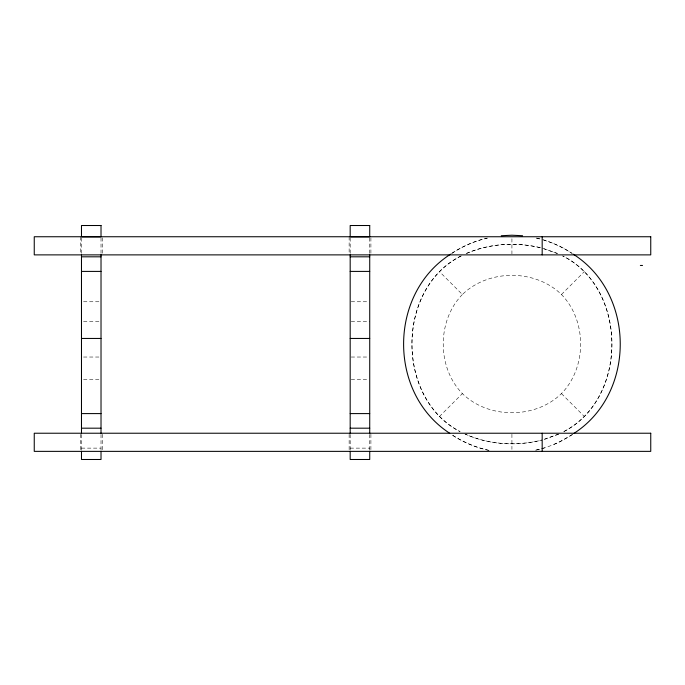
<?xml version="1.0" encoding="UTF-8"?>
<svg xmlns="http://www.w3.org/2000/svg" width="685" height="685" viewBox="0 0 685 685"><rect width="100%" height="100%" fill="white"/><g stroke="black" fill="none" stroke-linecap="round" stroke-linejoin="round"><path stroke-width="0.51" stroke-dasharray="3.42 2.57" d="M460.919 256.002C395.913 288.822 395.553 398.336 460.192 431.73M563.652 431.73C628.248 398.31 627.991 288.787 562.933 256.002M461.399 255.847C396.041 287.888 395.51 397.814 459.678 431.327M462.384 294.516C436.85 320.7 436.85 367.408 462.384 393.592C488.576 419.134 535.276 419.134 561.46 393.592C587.002 367.408 587.002 320.7 561.46 294.516C535.276 268.974 488.576 268.974 462.384 294.516L439.359 271.491M564.166 431.327C628.565 397.899 627.571 287.965 562.445 255.847M439.359 416.617L462.384 393.592M561.46 294.516L584.485 271.491M452.134 253.193C462.777 246.052 474.782 241.069 487.215 238.055M572.583 434.35L560.047 441.679L552.461 445.062M451.458 253.553C462.503 246.394 474.688 240.889 487.583 238.08M572.395 434.555C561.058 441.936 548.488 447.468 535.233 450.285M466.108 253.544C489.595 243.363 516.481 241.702 541.244 247.901M558.498 434.23L544.481 439.333M466.768 253.381C489.998 243.329 516.584 241.874 541.073 247.893M558.9 433.965L543.967 439.402M544.644 447.862L534.762 450.43M83.536 301.76L98.965 301.76M351.217 301.76L368.701 301.76M83.536 321.736L98.965 321.736M351.217 321.736L369.729 321.736M83.536 357.031L101.02 357.031M351.217 357.031L368.701 357.031M83.536 379.481L98.965 379.481M351.217 379.481L368.701 379.481M81.481 448.127L101.02 448.127M350.181 448.127L369.729 448.127M489.081 450.43C475.604 447.536 462.675 442.073 451.261 434.35M536.269 238.08L541.45 239.382M488.619 450.285C475.364 447.468 462.795 441.936 451.458 434.555M536.629 238.055C549.062 241.069 561.075 246.052 571.718 253.193M543.522 239.896L553.574 243.5L563.233 248.064L572.395 253.553M557.076 253.381L542.058 248.107L557.736 253.544M464.944 433.965C488.902 444.873 516.661 446.509 542.058 440.001C516.781 446.397 489.296 444.762 465.355 434.23M561.46 393.592L584.485 416.617M511.926 238.765L511.926 253.844M511.926 434.256L511.926 449.334M370.902 237.806L370.902 253.81M370.902 434.29L370.902 450.302M369.729 237.926L369.729 253.664M369.729 434.487L369.729 450.191M350.181 237.926L350.181 253.664M350.181 434.487L350.181 450.191M349.136 236.745L349.136 253.81M349.136 434.29L349.136 451.364M102.322 237.806L102.322 253.81M102.322 434.29L102.322 450.302M101.02 237.926L101.02 253.664M101.02 434.487L101.02 450.191M81.481 237.926L81.481 253.664M81.481 434.487L81.481 450.191M80.547 236.745L80.547 253.81M80.547 434.29L80.547 451.364"/><path stroke-width="1.03" d="M450.593 254.186C388.361 293.754 387.821 393.156 449.737 433.28M574.107 433.28C636.031 393.156 635.492 293.754 573.251 254.186M501.257 235.734L511.926 235.212L522.595 235.734M81.481 256.815L101.02 256.815M350.181 256.815L369.729 256.815M640.355 265.455L642.53 265.455M81.481 271.406L101.02 271.406M350.181 271.406L369.729 271.406M81.481 338.45L101.02 338.45M350.181 338.45L369.729 338.45M81.481 413.594L101.02 413.594M350.181 413.594L369.729 413.594M81.481 428.185L101.02 428.185M350.181 428.185L369.729 428.185M542.178 236.745L542.178 254.88M542.178 433.228L542.178 451.364M369.729 254.717L369.729 433.434M369.729 451.227L369.729 459.489L350.181 459.489L350.181 451.227M350.181 254.717L350.181 433.434M101.02 254.717L101.02 433.434M101.02 451.227L101.02 459.489L81.481 459.489L81.481 451.227M81.481 254.717L81.481 433.434M101.02 225.511L81.481 225.511L81.481 236.873L101.02 236.873L101.02 225.511M369.729 225.511L350.181 225.511L350.181 236.873L369.729 236.873L369.729 225.511M650.75 236.745L34.25 236.745L34.25 254.88L650.75 254.88L650.75 236.745M650.75 433.228L34.25 433.228L34.25 451.364L650.75 451.364L650.75 433.228"/></g></svg>
